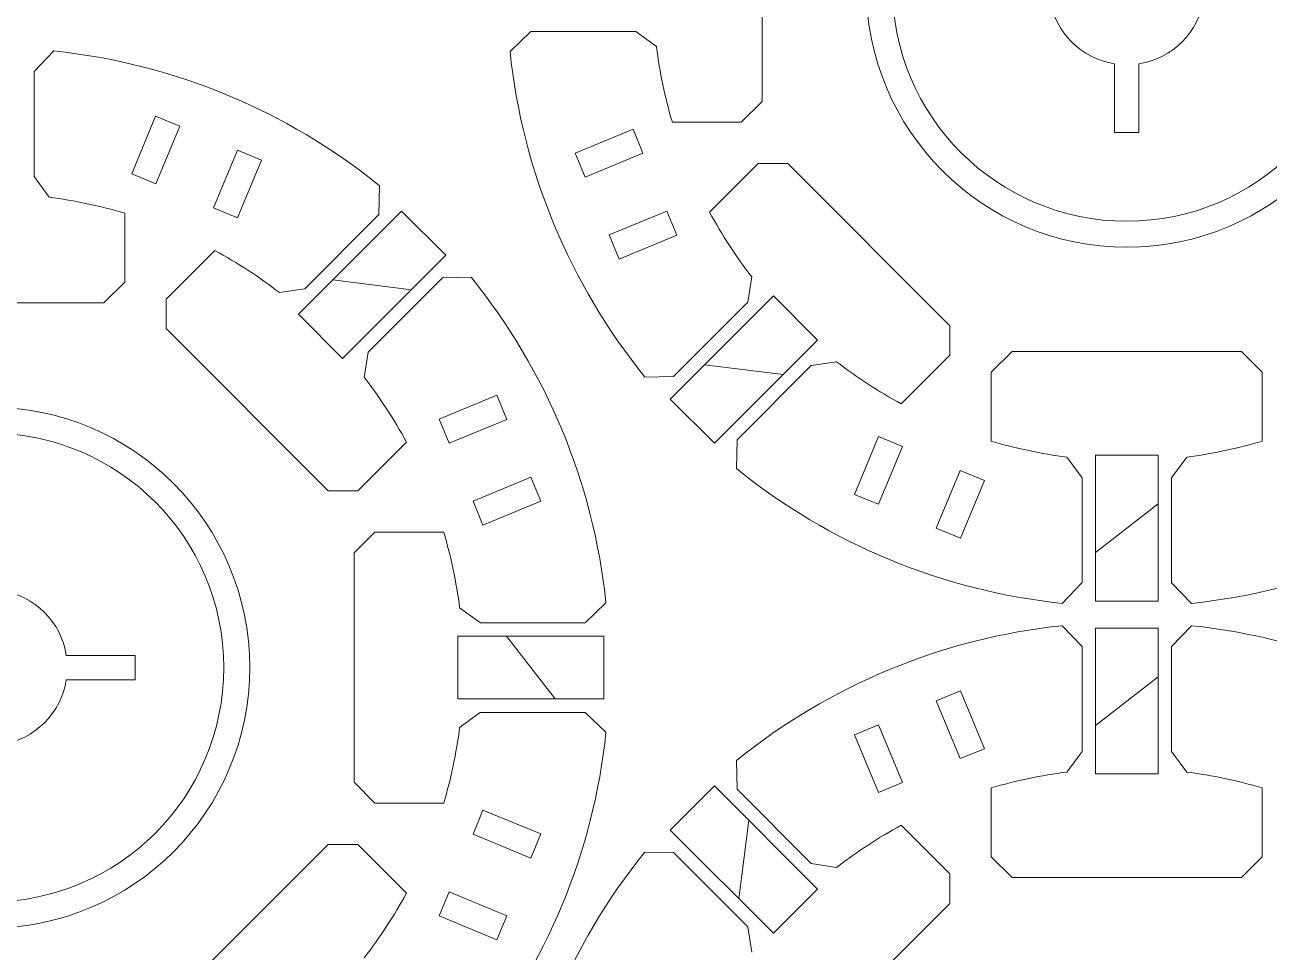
# Model space of a CAD drawing. Header units: centimetres. Extents: x -226 to -75, y 0 to 222.
# Drawn here: x -219.47 to -207.54, y 111.28 to 120.18 of the extents above; entities that cross this region are included whole.
import ezdxf

# ---------------------------------------------------------------- set-up
doc = ezdxf.new("R2010")
doc.units = ezdxf.units.CM
doc.header["$MEASUREMENT"] = 0
doc.layers.add('layer 1', color=7, linetype='Continuous')

msp = doc.modelspace()

# ---------------------------------------------------------------- linework, layer by layer
at = {"layer": 'layer 1', "color": 242, "lineweight": 9}
for points, knots in [([(-208.90193, 123.04216), (-207.52119, 123.04216), (-206.4019, 121.92283), (-206.4019, 120.54213), (-206.4019, 120.54213), (-206.4019, 119.16139), (-207.52119, 118.04217), (-208.90185, 118.04217), (-208.90185, 118.04217), (-210.28259, 118.04217), (-211.40188, 119.16139), (-211.40188, 120.54213), (-211.40188, 120.54213), (-211.40188, 121.9229), (-210.28259, 123.04216), (-208.90193, 123.04216)], [0, 0, 0, 0, 0.2, 0.2, 0.2, 0.2, 0.4, 0.4, 0.4, 0.4, 0.6, 0.6, 0.6, 0.6, 1, 1, 1, 1]), ([(-208.90185, 122.79212), (-207.65927, 122.79212), (-206.65187, 121.78476), (-206.65187, 120.54206), (-206.65187, 120.54206), (-206.65187, 119.29948), (-207.65927, 118.29219), (-208.90193, 118.29219), (-208.90193, 118.29219), (-210.14451, 118.29212), (-211.15183, 119.29948), (-211.1519, 120.54206), (-211.1519, 120.54206), (-211.1519, 121.78476), (-210.14444, 122.79212), (-208.90185, 122.79212)], [0, 0, 0, 0, 0.2, 0.2, 0.2, 0.2, 0.4, 0.4, 0.4, 0.4, 0.6, 0.6, 0.6, 0.6, 1, 1, 1, 1]), ([(-210.30194, 120.65884), (-210.30194, 120.65884), (-209.64193, 120.65884), (-209.64193, 120.65884), (-209.64193, 120.65884), (-209.59169, 120.97938), (-209.33911, 121.23197), (-209.01857, 121.2822), (-209.01857, 121.2822), (-209.01857, 121.2822), (-209.01857, 121.94214), (-209.01857, 121.94214), (-209.01857, 121.94214), (-209.01857, 121.94214), (-208.78528, 121.94214), (-208.78528, 121.94214), (-208.78528, 121.94214), (-208.78528, 121.94214), (-208.78528, 121.2822), (-208.78528, 121.2822), (-208.78528, 121.2822), (-208.46467, 121.23197), (-208.21209, 120.97938), (-208.16199, 120.65884), (-208.16199, 120.65884), (-208.16199, 120.65884), (-207.50191, 120.65892), (-207.50191, 120.65892), (-207.50191, 120.65892), (-207.50191, 120.65892), (-207.50191, 120.42555), (-207.50191, 120.42555), (-207.50191, 120.42555), (-207.50191, 120.42555), (-208.16199, 120.42548), (-208.16199, 120.42548), (-208.16199, 120.42548), (-208.21202, 120.10488), (-208.46475, 119.85243), (-208.78528, 119.80219), (-208.78528, 119.80219), (-208.78528, 119.80219), (-208.78528, 119.14218), (-208.78528, 119.14218), (-208.78528, 119.14218), (-208.78528, 119.14218), (-209.01857, 119.14218), (-209.01857, 119.14218), (-209.01857, 119.14218), (-209.01857, 119.14218), (-209.01857, 119.80219), (-209.01857, 119.80219), (-209.01857, 119.80219), (-209.33911, 119.85243), (-209.59169, 120.10502), (-209.64186, 120.42548), (-209.64186, 120.42548), (-209.64186, 120.42548), (-210.30194, 120.42541), (-210.30194, 120.42541), (-210.30194, 120.42541), (-210.30194, 120.42541), (-210.30194, 120.65884), (-210.30194, 120.65884)], [0, 0, 0, 0, 0.05882353, 0.05882353, 0.05882353, 0.05882353, 0.11764706, 0.11764706, 0.11764706, 0.11764706, 0.17647059, 0.17647059, 0.17647059, 0.17647059, 0.23529412, 0.23529412, 0.23529412, 0.23529412, 0.29411765, 0.29411765, 0.29411765, 0.29411765, 0.35294118, 0.35294118, 0.35294118, 0.35294118, 0.41176471, 0.41176471, 0.41176471, 0.41176471, 0.47058824, 0.47058824, 0.47058824, 0.47058824, 0.52941176, 0.52941176, 0.52941176, 0.52941176, 0.58823529, 0.58823529, 0.58823529, 0.58823529, 0.64705882, 0.64705882, 0.64705882, 0.64705882, 0.70588235, 0.70588235, 0.70588235, 0.70588235, 0.76470588, 0.76470588, 0.76470588, 0.76470588, 0.82352941, 0.82352941, 0.82352941, 0.82352941, 0.88235294, 0.88235294, 0.88235294, 0.88235294, 1, 1, 1, 1]), ([(-213.63934, 119.17504), (-213.63934, 119.17504), (-214.19373, 118.94553), (-214.19373, 118.94553), (-214.19373, 118.94553), (-214.19373, 118.94553), (-214.09802, 118.71449), (-214.09802, 118.71449), (-214.09802, 118.71449), (-214.09802, 118.71449), (-213.5437, 118.94415), (-213.5437, 118.94415)], [0, 0, 0, 0, 0.25, 0.25, 0.25, 0.25, 0.5, 0.5, 0.5, 0.5, 1, 1, 1, 1]), ([(-216.84961, 117.39958), (-216.84961, 117.39958), (-216.42533, 116.97537), (-216.42533, 116.97537), (-216.42533, 116.97537), (-216.42533, 116.97537), (-215.4354, 117.96522), (-215.4354, 117.96522), (-215.4354, 117.96522), (-215.4354, 117.96522), (-215.85961, 118.38944), (-215.85961, 118.38944), (-215.85961, 118.38944), (-215.85961, 118.38944), (-216.84961, 117.39958), (-216.84961, 117.39958)], [0, 0, 0, 0, 0.2, 0.2, 0.2, 0.2, 0.4, 0.4, 0.4, 0.4, 0.6, 0.6, 0.6, 0.6, 1, 1, 1, 1]), ([(-213.28263, 116.58489), (-213.28263, 116.58489), (-212.85834, 116.16068), (-212.85834, 116.16068), (-212.85834, 116.16068), (-212.85834, 116.16068), (-211.86841, 117.15057), (-211.86841, 117.15057), (-211.86841, 117.15057), (-211.86841, 117.15057), (-212.29263, 117.57488), (-212.29263, 117.57488), (-212.29263, 117.57488), (-212.29263, 117.57488), (-213.28263, 116.58489), (-213.28263, 116.58489)], [0, 0, 0, 0, 0.2, 0.2, 0.2, 0.2, 0.4, 0.4, 0.4, 0.4, 0.6, 0.6, 0.6, 0.6, 1, 1, 1, 1]), ([(-219.81625, 116.50876), (-218.43559, 116.50883), (-217.31629, 115.3895), (-217.31629, 114.00873), (-217.31629, 114.00873), (-217.31629, 112.62806), (-218.43559, 111.50884), (-219.81625, 111.50884), (-219.81625, 111.50884), (-221.19698, 111.50884), (-222.31627, 112.62806), (-222.31627, 114.0088), (-222.31627, 114.0088), (-222.31627, 115.38957), (-221.19698, 116.50876), (-219.81625, 116.50876)], [0, 0, 0, 0, 0.2, 0.2, 0.2, 0.2, 0.4, 0.4, 0.4, 0.4, 0.6, 0.6, 0.6, 0.6, 1, 1, 1, 1]), ([(-219.81625, 116.25878), (-218.57366, 116.25878), (-217.56627, 115.25135), (-217.56627, 114.00873), (-217.56627, 114.00873), (-217.56627, 112.76614), (-218.57366, 111.75878), (-219.81625, 111.75878), (-219.81625, 111.75878), (-221.0589, 111.75871), (-222.06622, 112.76614), (-222.06629, 114.00873), (-222.06629, 114.00873), (-222.06622, 115.25142), (-221.05883, 116.25878), (-219.81625, 116.25878)], [0, 0, 0, 0, 0.2, 0.2, 0.2, 0.2, 0.4, 0.4, 0.4, 0.4, 0.6, 0.6, 0.6, 0.6, 1, 1, 1, 1]), ([(-209.20179, 114.64607), (-209.20179, 114.64607), (-208.60178, 114.64607), (-208.60178, 114.64607), (-208.60178, 114.64607), (-208.60178, 114.64607), (-208.60178, 116.04603), (-208.60178, 116.04603), (-208.60178, 116.04603), (-208.60178, 116.04603), (-209.20179, 116.04603), (-209.20179, 116.04603), (-209.20179, 116.04603), (-209.20179, 116.04603), (-209.20179, 114.64607), (-209.20179, 114.64607)], [0, 0, 0, 0, 0.2, 0.2, 0.2, 0.2, 0.4, 0.4, 0.4, 0.4, 0.6, 0.6, 0.6, 0.6, 1, 1, 1, 1]), ([(-221.21626, 114.12544), (-221.21626, 114.12544), (-220.55633, 114.12544), (-220.55633, 114.12544), (-220.55633, 114.12544), (-220.5061, 114.44604), (-220.25351, 114.69863), (-219.9329, 114.74887), (-219.9329, 114.74887), (-219.9329, 114.74887), (-219.9329, 115.40874), (-219.9329, 115.40874), (-219.9329, 115.40874), (-219.9329, 115.40874), (-219.69968, 115.40881), (-219.69968, 115.40881), (-219.69968, 115.40881), (-219.69968, 115.40881), (-219.69968, 114.74887), (-219.69968, 114.74887), (-219.69968, 114.74887), (-219.37901, 114.69863), (-219.12642, 114.44597), (-219.07632, 114.12551), (-219.07632, 114.12551), (-219.07632, 114.12551), (-218.41631, 114.12558), (-218.41631, 114.12558), (-218.41631, 114.12558), (-218.41631, 114.12558), (-218.41631, 113.89222), (-218.41631, 113.89222), (-218.41631, 113.89222), (-218.41631, 113.89222), (-219.07632, 113.89215), (-219.07632, 113.89215), (-219.07632, 113.89215), (-219.12642, 113.57154), (-219.37915, 113.31909), (-219.69968, 113.26879), (-219.69968, 113.26879), (-219.69968, 113.26879), (-219.69968, 112.60878), (-219.69968, 112.60878), (-219.69968, 112.60878), (-219.69968, 112.60878), (-219.9329, 112.60885), (-219.9329, 112.60885), (-219.9329, 112.60885), (-219.9329, 112.60885), (-219.93297, 113.26886), (-219.93297, 113.26886), (-219.93297, 113.26886), (-220.25351, 113.31909), (-220.5061, 113.57168), (-220.55619, 113.89208), (-220.55619, 113.89208), (-220.55619, 113.89208), (-221.21633, 113.89208), (-221.21633, 113.89208), (-221.21633, 113.89208), (-221.21633, 113.89208), (-221.21626, 114.12544), (-221.21626, 114.12544)], [0, 0, 0, 0, 0.05882353, 0.05882353, 0.05882353, 0.05882353, 0.11764706, 0.11764706, 0.11764706, 0.11764706, 0.17647059, 0.17647059, 0.17647059, 0.17647059, 0.23529412, 0.23529412, 0.23529412, 0.23529412, 0.29411765, 0.29411765, 0.29411765, 0.29411765, 0.35294118, 0.35294118, 0.35294118, 0.35294118, 0.41176471, 0.41176471, 0.41176471, 0.41176471, 0.47058824, 0.47058824, 0.47058824, 0.47058824, 0.52941176, 0.52941176, 0.52941176, 0.52941176, 0.58823529, 0.58823529, 0.58823529, 0.58823529, 0.64705882, 0.64705882, 0.64705882, 0.64705882, 0.70588235, 0.70588235, 0.70588235, 0.70588235, 0.76470588, 0.76470588, 0.76470588, 0.76470588, 0.82352941, 0.82352941, 0.82352941, 0.82352941, 0.88235294, 0.88235294, 0.88235294, 0.88235294, 1, 1, 1, 1]), ([(-209.20179, 112.98773), (-209.20179, 112.98773), (-208.60178, 112.98773), (-208.60178, 112.98773), (-208.60178, 112.98773), (-208.60178, 112.98773), (-208.60178, 114.38776), (-208.60178, 114.38776), (-208.60178, 114.38776), (-208.60178, 114.38776), (-209.20179, 114.38776), (-209.20179, 114.38776), (-209.20179, 114.38776), (-209.20179, 114.38776), (-209.20179, 112.98773), (-209.20179, 112.98773)], [0, 0, 0, 0, 0.2, 0.2, 0.2, 0.2, 0.4, 0.4, 0.4, 0.4, 0.6, 0.6, 0.6, 0.6, 1, 1, 1, 1]), ([(-215.32081, 113.70877), (-215.32081, 113.70877), (-213.92078, 113.70877), (-213.92078, 113.70877), (-213.92078, 113.70877), (-213.92078, 113.70877), (-213.92078, 114.30878), (-213.92078, 114.30878), (-213.92078, 114.30878), (-213.92078, 114.30878), (-215.32081, 114.30878), (-215.32081, 114.30878), (-215.32081, 114.30878), (-215.32081, 114.30878), (-215.32081, 113.70877), (-215.32081, 113.70877)], [0, 0, 0, 0, 0.2, 0.2, 0.2, 0.2, 0.4, 0.4, 0.4, 0.4, 0.6, 0.6, 0.6, 0.6, 1, 1, 1, 1]), ([(-212.85833, 112.87321), (-212.85833, 112.87321), (-213.28255, 112.44893), (-213.28255, 112.44893), (-213.28255, 112.44893), (-213.28255, 112.44893), (-212.29265, 111.459), (-212.29265, 111.459), (-212.29265, 111.459), (-212.29265, 111.459), (-211.86833, 111.88321), (-211.86833, 111.88321), (-211.86833, 111.88321), (-211.86833, 111.88321), (-212.85833, 112.87321), (-212.85833, 112.87321)], [0, 0, 0, 0, 0.2, 0.2, 0.2, 0.2, 0.4, 0.4, 0.4, 0.4, 0.6, 0.6, 0.6, 0.6, 1, 1, 1, 1])]:
    msp.add_open_spline(points, degree=3, knots=knots, dxfattribs=at)
for points in [[(-212.40193, 121.64215), (-212.40193, 121.64215), (-212.40193, 119.44219), (-212.40193, 119.44219)], [(-214.6205, 120.11218), (-214.6205, 120.11218), (-214.81943, 119.92125), (-214.81943, 119.92125)], [(-213.61391, 120.11211), (-213.61391, 120.11211), (-214.62049, 120.11218), (-214.62049, 120.11218)], [(-213.41547, 119.96741), (-213.41547, 119.96741), (-213.61391, 120.11212), (-213.61391, 120.11212)], [(-219.19538, 119.92619), (-219.19538, 119.92619), (-219.38623, 119.7273), (-219.38623, 119.7273)], [(-216.07088, 118.63201), (-216.96535, 119.35654), (-218.05064, 119.80605), (-219.19536, 119.92621)], [(-214.81942, 119.92125), (-214.69933, 118.77659), (-214.24982, 117.69131), (-213.52522, 116.79685)], [(-213.26223, 119.24215), (-213.33328, 119.48056), (-213.38398, 119.72073), (-213.41541, 119.96743)], [(-219.38624, 119.72731), (-219.38624, 119.72731), (-219.38624, 118.72058), (-219.38624, 118.72058)], [(-212.40193, 119.44217), (-212.40193, 119.44217), (-212.60181, 119.24215), (-212.60181, 119.24215)], [(-218.44924, 118.74614), (-218.44924, 118.74614), (-218.21965, 119.3005), (-218.21965, 119.3005)], [(-218.21966, 119.30049), (-218.21966, 119.30049), (-217.98862, 119.20482), (-217.98862, 119.20482)], [(-217.98863, 119.20483), (-217.98863, 119.20483), (-218.21829, 118.65058), (-218.21829, 118.65058)], [(-213.63934, 119.17504), (-213.63934, 119.17504), (-213.5437, 118.94415), (-213.5437, 118.94415)], [(-212.60181, 119.24215), (-212.60181, 119.24215), (-213.26225, 119.24215), (-213.26225, 119.24215)], [(-217.6639, 118.42093), (-217.6639, 118.42093), (-217.43438, 118.97518), (-217.43438, 118.97518)], [(-217.43438, 118.97517), (-217.43438, 118.97517), (-217.20342, 118.87947), (-217.20342, 118.87947)], [(-217.20343, 118.87947), (-217.20343, 118.87947), (-217.43301, 118.32522), (-217.43301, 118.32522)], [(-212.90436, 118.37819), (-212.90436, 118.37819), (-212.43742, 118.84499), (-212.43742, 118.84499)], [(-212.43741, 118.845), (-212.43741, 118.845), (-212.15455, 118.84507), (-212.15455, 118.84507)], [(-212.15457, 118.84507), (-212.15457, 118.84507), (-210.59897, 117.28946), (-210.59897, 117.28946)], [(-219.38624, 118.72058), (-219.38624, 118.72058), (-219.24146, 118.52218), (-219.24146, 118.52218)], [(-218.21828, 118.65058), (-218.21828, 118.65058), (-218.44924, 118.74615), (-218.44924, 118.74615)], [(-216.07667, 118.35644), (-216.07667, 118.35644), (-216.07089, 118.63203), (-216.07089, 118.63203)], [(-219.24147, 118.52218), (-218.99474, 118.49078), (-218.7546, 118.44009), (-218.51627, 118.36904)], [(-217.43301, 118.32522), (-217.43301, 118.32522), (-217.6639, 118.42093), (-217.6639, 118.42093)], [(-218.51628, 118.36905), (-218.51628, 118.36905), (-218.51628, 117.70868), (-218.51628, 117.70868)], [(-216.78843, 117.64454), (-216.78843, 117.64454), (-216.07666, 118.35645), (-216.07666, 118.35645)], [(-213.86843, 118.16025), (-213.86843, 118.16025), (-213.31404, 118.38984), (-213.31404, 118.38984)], [(-213.31405, 118.38984), (-213.31405, 118.38984), (-213.21841, 118.15887), (-213.21841, 118.15887)], [(-212.49984, 117.75697), (-212.65209, 117.95361), (-212.78597, 118.15928), (-212.90437, 118.37818)], [(-213.77273, 117.92923), (-213.77273, 117.92923), (-213.86844, 118.16026), (-213.86844, 118.16026)], [(-213.21841, 118.15888), (-213.21841, 118.15888), (-213.77273, 117.92922), (-213.77273, 117.92922)], [(-218.1192, 117.54417), (-218.1192, 117.54417), (-217.65233, 118.01111), (-217.65233, 118.01111)], [(-217.65232, 118.0111), (-217.43349, 117.89285), (-217.22782, 117.75886), (-217.03104, 117.60657)], [(-218.51628, 117.70869), (-218.51628, 117.70869), (-218.71624, 117.50863), (-218.71624, 117.50863)], [(-215.76537, 117.63517), (-215.76537, 117.63517), (-216.51965, 117.7295), (-216.51965, 117.7295)], [(-215.46854, 117.74831), (-215.46854, 117.74831), (-216.18038, 117.03662), (-216.18038, 117.03662)], [(-215.19293, 117.75403), (-215.19293, 117.75403), (-215.46856, 117.74831), (-215.46856, 117.74831)], [(-213.89875, 114.62966), (-214.01884, 115.77439), (-214.46835, 116.85975), (-215.19288, 117.75403)], [(-212.5378, 117.51437), (-212.5378, 117.51437), (-212.49984, 117.75697), (-212.49984, 117.75697)], [(-217.0311, 117.60658), (-217.0311, 117.60658), (-216.78842, 117.64453), (-216.78842, 117.64453)], [(-218.71624, 117.50862), (-218.71624, 117.50862), (-220.91625, 117.50862), (-220.91625, 117.50862)], [(-218.1192, 117.26153), (-218.1192, 117.26153), (-218.1192, 117.54416), (-218.1192, 117.54416)], [(-213.24963, 116.80249), (-213.24963, 116.80249), (-212.53779, 117.51438), (-212.53779, 117.51438)], [(-216.5636, 115.70591), (-216.5636, 115.70591), (-218.11921, 117.26152), (-218.11921, 117.26152)], [(-210.59898, 117.28947), (-210.59898, 117.28947), (-210.59898, 117.00655), (-210.59898, 117.00655)], [(-216.18037, 117.03661), (-216.18037, 117.03661), (-216.21833, 116.79387), (-216.21833, 116.79387)], [(-210.59898, 117.00657), (-210.59898, 117.00657), (-211.06584, 116.5397), (-211.06584, 116.5397)], [(-210.2019, 116.8421), (-210.2019, 116.8421), (-210.00187, 117.0422), (-210.00187, 117.0422)], [(-210.00188, 117.04219), (-210.00188, 117.04219), (-207.80185, 117.04212), (-207.80185, 117.04212)], [(-207.80184, 117.04212), (-207.80184, 117.04212), (-207.60188, 116.84217), (-207.60188, 116.84217)], [(-212.19839, 116.82054), (-212.19839, 116.82054), (-212.95266, 116.91487), (-212.95266, 116.91487)], [(-211.92974, 116.90618), (-211.92974, 116.90618), (-212.6415, 116.19449), (-212.6415, 116.19449)], [(-211.687, 116.94415), (-211.687, 116.94415), (-211.92975, 116.90619), (-211.92975, 116.90619)], [(-211.06585, 116.53969), (-211.28468, 116.65801), (-211.49034, 116.79186), (-211.68705, 116.94422)], [(-216.21833, 116.79401), (-216.06607, 116.59723), (-215.93212, 116.39156), (-215.81373, 116.1728)], [(-213.52523, 116.79683), (-213.52523, 116.79683), (-213.24961, 116.80248), (-213.24961, 116.80248)], [(-210.2019, 116.18175), (-210.2019, 116.18175), (-210.2019, 116.84211), (-210.2019, 116.84211)], [(-207.60188, 116.84217), (-207.60188, 116.84217), (-207.60188, 116.18188), (-207.60188, 116.18188)], [(-215.49976, 116.3921), (-215.49976, 116.3921), (-214.94537, 116.62169), (-214.94537, 116.62169)], [(-214.94537, 116.62169), (-214.94537, 116.62169), (-214.84966, 116.39065), (-214.84966, 116.39065)], [(-215.40405, 116.16115), (-215.40405, 116.16115), (-215.49976, 116.39211), (-215.49976, 116.39211)], [(-214.84967, 116.39066), (-214.84967, 116.39066), (-215.40406, 116.16114), (-215.40406, 116.16114)], [(-215.81374, 116.17279), (-215.81374, 116.17279), (-216.28082, 115.70592), (-216.28082, 115.70592)], [(-212.6415, 116.19449), (-212.6415, 116.19449), (-212.64714, 115.91883), (-212.64714, 115.91883)], [(-211.51475, 115.67125), (-211.51475, 115.67125), (-211.28516, 116.22564), (-211.28516, 116.22564)], [(-211.28516, 116.22564), (-211.28516, 116.22564), (-211.0542, 116.12993), (-211.0542, 116.12993)], [(-209.47664, 116.02858), (-209.72337, 116.06001), (-209.9635, 116.11071), (-210.20191, 116.18176)], [(-207.60188, 116.18189), (-207.84029, 116.1107), (-208.08039, 116.06), (-208.32716, 116.02857)], [(-211.05421, 116.12993), (-211.05421, 116.12993), (-211.28379, 115.57561), (-211.28379, 115.57561)], [(-212.64715, 115.91882), (-211.75279, 115.19425), (-210.66748, 114.74474), (-209.52275, 114.62462)], [(-209.33187, 115.83021), (-209.33187, 115.83021), (-209.47658, 116.02858), (-209.47658, 116.02858)], [(-208.32714, 116.02858), (-208.32714, 116.02858), (-208.47185, 115.83021), (-208.47185, 115.83021)], [(-208.28105, 114.62456), (-207.13632, 114.74465), (-206.05097, 115.19423), (-205.15664, 115.91883)], [(-215.17447, 115.60669), (-215.17447, 115.60669), (-214.62008, 115.83642), (-214.62008, 115.83642)], [(-214.62008, 115.83641), (-214.62008, 115.83641), (-214.52445, 115.60545), (-214.52445, 115.60545)], [(-210.72948, 115.34596), (-210.72948, 115.34596), (-210.49982, 115.90028), (-210.49982, 115.90028)], [(-210.49983, 115.90028), (-210.49983, 115.90028), (-210.26887, 115.80464), (-210.26887, 115.80464)], [(-210.26887, 115.80465), (-210.26887, 115.80465), (-210.49853, 115.25033), (-210.49853, 115.25033)], [(-209.33187, 114.82348), (-209.33187, 114.82348), (-209.33187, 115.83021), (-209.33187, 115.83021)], [(-208.47184, 115.83021), (-208.47184, 115.83021), (-208.47177, 114.82356), (-208.47177, 114.82356)], [(-216.28083, 115.70591), (-216.28083, 115.70591), (-216.56361, 115.70591), (-216.56361, 115.70591)], [(-215.07876, 115.3758), (-215.07876, 115.3758), (-215.17447, 115.6067), (-215.17447, 115.6067)], [(-214.52445, 115.60545), (-214.52445, 115.60545), (-215.07877, 115.37579), (-215.07877, 115.37579)], [(-211.28379, 115.57562), (-211.28379, 115.57562), (-211.51475, 115.67125), (-211.51475, 115.67125)], [(-208.60179, 115.57934), (-208.60179, 115.57934), (-209.20179, 115.11265), (-209.20179, 115.11265)], [(-210.49852, 115.25033), (-210.49852, 115.25033), (-210.72948, 115.34597), (-210.72948, 115.34597)], [(-216.31624, 115.10874), (-216.31624, 115.10874), (-216.11629, 115.30883), (-216.11629, 115.30883)], [(-216.11629, 115.30883), (-216.11629, 115.30883), (-215.45593, 115.30876), (-215.45593, 115.30876)], [(-215.45593, 115.30876), (-215.38481, 115.07042), (-215.33412, 114.83036), (-215.30269, 114.58356)], [(-216.31624, 112.90877), (-216.31624, 112.90877), (-216.31624, 115.10873), (-216.31624, 115.10873)], [(-209.52273, 114.62463), (-209.52273, 114.62463), (-209.33188, 114.82349), (-209.33188, 114.82349)], [(-208.47177, 114.82355), (-208.47177, 114.82355), (-208.28106, 114.62455), (-208.28106, 114.62455)], [(-214.09767, 114.4388), (-214.09767, 114.4388), (-213.89874, 114.62966), (-213.89874, 114.62966)], [(-215.3027, 114.58357), (-215.3027, 114.58357), (-215.10426, 114.43879), (-215.10426, 114.43879)], [(-215.10426, 114.4388), (-215.10426, 114.4388), (-214.09768, 114.4388), (-214.09768, 114.4388)], [(-209.52273, 114.41062), (-210.66739, 114.2904), (-211.75288, 113.84096), (-212.64713, 113.11649)], [(-209.33187, 114.21164), (-209.33187, 114.21164), (-209.52273, 114.41064), (-209.52273, 114.41064)], [(-208.28098, 114.41062), (-208.28098, 114.41062), (-208.4719, 114.21169), (-208.4719, 114.21169)], [(-205.15655, 113.11644), (-206.05099, 113.84094), (-207.13631, 114.29045), (-208.28097, 114.41064)], [(-214.38747, 113.70879), (-214.38747, 113.70879), (-214.85416, 114.30879), (-214.85416, 114.30879)], [(-209.33187, 113.20504), (-209.33187, 113.20504), (-209.33187, 114.21163), (-209.33187, 114.21163)], [(-208.47191, 114.2117), (-208.47191, 114.2117), (-208.47184, 113.20498), (-208.47184, 113.20498)], [(-208.60179, 113.92107), (-208.60179, 113.92107), (-209.20179, 113.45438), (-209.20179, 113.45438)], [(-210.72948, 113.68922), (-210.72948, 113.68922), (-210.49852, 113.78486), (-210.49852, 113.78486)], [(-210.49852, 113.78486), (-210.49852, 113.78486), (-210.26886, 113.23054), (-210.26886, 113.23054)], [(-210.49997, 113.13491), (-210.49997, 113.13491), (-210.72948, 113.68923), (-210.72948, 113.68923)], [(-215.1044, 113.57884), (-215.1044, 113.57884), (-215.30269, 113.43403), (-215.30269, 113.43403)], [(-214.09767, 113.57877), (-214.09767, 113.57877), (-215.10439, 113.57884), (-215.10439, 113.57884)], [(-213.89868, 113.38791), (-213.89868, 113.38791), (-214.09768, 113.57876), (-214.09768, 113.57876)], [(-215.3027, 113.43401), (-215.33413, 113.18742), (-215.38482, 112.94714), (-215.45587, 112.7088)], [(-211.51481, 113.36394), (-211.51481, 113.36394), (-211.28378, 113.45957), (-211.28378, 113.45957)], [(-211.28379, 113.45957), (-211.28379, 113.45957), (-211.0542, 112.90532), (-211.0542, 112.90532)], [(-215.19293, 110.26348), (-214.46843, 111.15792), (-214.01885, 112.24324), (-213.89873, 113.3879)], [(-211.28516, 112.80962), (-211.28516, 112.80962), (-211.51482, 113.36394), (-211.51482, 113.36394)], [(-210.26887, 113.23054), (-210.26887, 113.23054), (-210.49997, 113.1349), (-210.49997, 113.1349)], [(-209.47664, 113.00661), (-209.47664, 113.00661), (-209.33186, 113.20504), (-209.33186, 113.20504)], [(-208.47184, 113.20498), (-208.47184, 113.20498), (-208.32713, 113.00661), (-208.32713, 113.00661)], [(-212.64722, 113.11637), (-212.64722, 113.11637), (-212.6415, 112.84082), (-212.6415, 112.84082)], [(-210.20183, 112.85344), (-209.96356, 112.92456), (-209.72336, 112.97519), (-209.47662, 113.00662)], [(-208.32714, 113.00661), (-208.08041, 112.97517), (-207.84021, 112.92448), (-207.60187, 112.85343)], [(-216.11629, 112.70875), (-216.11629, 112.70875), (-216.31625, 112.90877), (-216.31625, 112.90877)], [(-212.6415, 112.84083), (-212.6415, 112.84083), (-211.92973, 112.12899), (-211.92973, 112.12899)], [(-211.05421, 112.90532), (-211.05421, 112.90532), (-211.28517, 112.80962), (-211.28517, 112.80962)], [(-210.2019, 112.19301), (-210.2019, 112.19301), (-210.20183, 112.85345), (-210.20183, 112.85345)], [(-207.60188, 112.85344), (-207.60188, 112.85344), (-207.60188, 112.19308), (-207.60188, 112.19308)], [(-215.45586, 112.70881), (-215.45586, 112.70881), (-216.1163, 112.70874), (-216.1163, 112.70874)], [(-215.1744, 112.41081), (-215.1744, 112.41081), (-215.07876, 112.64178), (-215.07876, 112.64178)], [(-215.07876, 112.64177), (-215.07876, 112.64177), (-214.52445, 112.41212), (-214.52445, 112.41212)], [(-212.62269, 111.78897), (-212.62269, 111.78897), (-212.52835, 112.54318), (-212.52835, 112.54318)], [(-211.68707, 112.09097), (-211.49036, 112.2433), (-211.28476, 112.37725), (-211.06586, 112.49557)], [(-211.06585, 112.49556), (-211.06585, 112.49556), (-210.59899, 112.02863), (-210.59899, 112.02863)], [(-214.62008, 112.18116), (-214.62008, 112.18116), (-215.1744, 112.41082), (-215.1744, 112.41082)], [(-214.52445, 112.41212), (-214.52445, 112.41212), (-214.62009, 112.18116), (-214.62009, 112.18116)], [(-218.1192, 110.75606), (-218.1192, 110.75606), (-216.56359, 112.31167), (-216.56359, 112.31167)], [(-216.5636, 112.31166), (-216.5636, 112.31166), (-216.28074, 112.31166), (-216.28074, 112.31166)], [(-216.28076, 112.31166), (-216.28076, 112.31166), (-215.81375, 111.8448), (-215.81375, 111.8448)], [(-213.52523, 112.23835), (-214.24973, 111.34392), (-214.69924, 110.25867), (-214.81943, 109.11394)], [(-213.24956, 112.2327), (-213.24956, 112.2327), (-213.52522, 112.23842), (-213.52522, 112.23842)], [(-212.5378, 111.52101), (-212.5378, 111.52101), (-213.24957, 112.23271), (-213.24957, 112.23271)], [(-211.92974, 112.12901), (-211.92974, 112.12901), (-211.68699, 112.09105), (-211.68699, 112.09105)], [(-210.00188, 111.99299), (-210.00188, 111.99299), (-210.2019, 112.19302), (-210.2019, 112.19302)], [(-207.60188, 112.19308), (-207.60188, 112.19308), (-207.80184, 111.99299), (-207.80184, 111.99299)], [(-210.59898, 112.02862), (-210.59898, 112.02862), (-210.59898, 111.74576), (-210.59898, 111.74576)], [(-207.80184, 111.99299), (-207.80184, 111.99299), (-210.00187, 111.99299), (-210.00187, 111.99299)], [(-215.49976, 111.62554), (-215.49976, 111.62554), (-215.40405, 111.85643), (-215.40405, 111.85643)], [(-215.40405, 111.85643), (-215.40405, 111.85643), (-214.84973, 111.62691), (-214.84973, 111.62691)], [(-215.81374, 111.84479), (-215.9321, 111.6261), (-216.06598, 111.42029), (-216.21827, 111.22365)], [(-212.15457, 110.19017), (-212.15457, 110.19017), (-210.59897, 111.74578), (-210.59897, 111.74578)], [(-214.94537, 111.39589), (-214.94537, 111.39589), (-215.49976, 111.62555), (-215.49976, 111.62555)], [(-214.84973, 111.62692), (-214.84973, 111.62692), (-214.94537, 111.39588), (-214.94537, 111.39588)], [(-212.49984, 111.27827), (-212.49984, 111.27827), (-212.53779, 111.52102), (-212.53779, 111.52102)]]:
    msp.add_open_spline(points, degree=3, dxfattribs=at)

doc.saveas('drawing.dxf')
